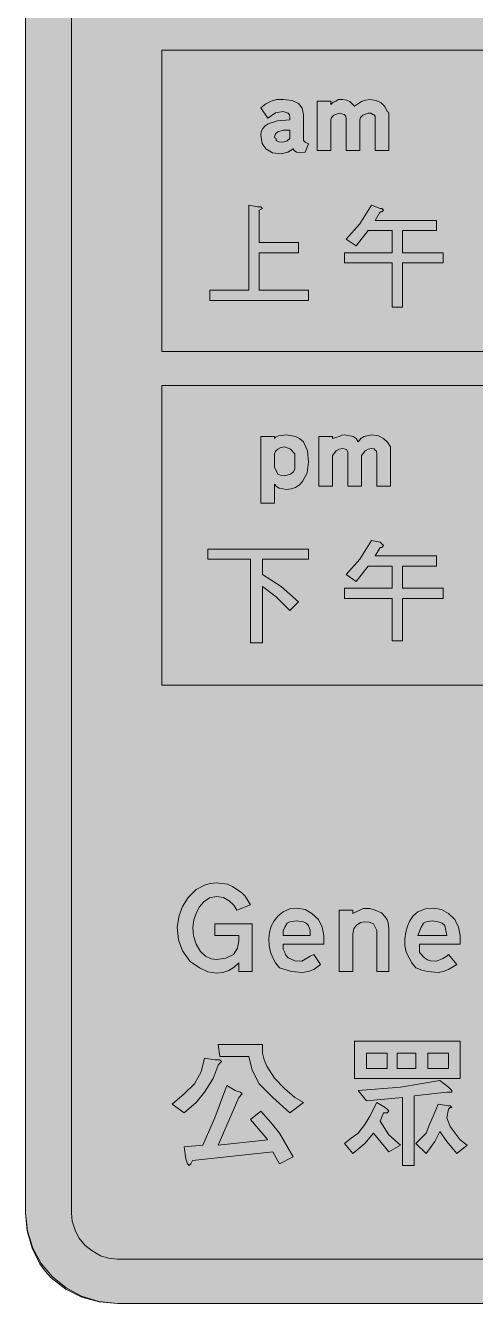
# Model space of a CAD drawing. Header units: metres. Extents: x 142 to 427, y 6 to 266.
# Drawn here: x 142.2 to 189.7, y 6.3 to 141.4 of the extents above; entities that cross this region are included whole.
import ezdxf

# ---------------------------------------------------------------- set-up
doc = ezdxf.new("R2010")
doc.units = ezdxf.units.M
for name, color, linetype, true_color in [('FILL_BLACK_000000', 7, 'Continuous', 0x000000), ('FILL_BLUE_0000FF', 7, 'Continuous', 0x0000ff), ('FILL_WHITE_FFFFFF', 7, 'Continuous', 0xffffff), ('STROKE_BLUE_0000FF', 7, 'Continuous', 0x0000ff)]:
    doc.layers.add(name, color=color, linetype=linetype, true_color=true_color)

msp = doc.modelspace()

# ---------------------------------------------------------------- hatches: boundary and pattern name
at = {"layer": 'FILL_BLACK_000000', "true_color": 0x000000}
h = msp.add_hatch(color=7, dxfattribs=at)
h.dxf.hatch_style = 1
h.paths.add_polyline_path([(170.08, 131.92), (169.92, 132.12), (169.38, 132.3), (168.57, 132.14), (167.76, 131.58), (167.04, 132.66), (167.58, 133.09), (168.12, 133.38), (168.68, 133.54), (169.38, 133.56), (170.33, 133.46), (171, 133.15), (171.41, 132.65), (171.54, 131.94), (171.54, 129.24), (171.72, 129.06), (172.08, 128.88), (171.72, 127.98), (171.2, 127.91), (170.82, 127.98), (170.57, 128.16), (170.46, 128.34), (169.9, 128), (169.2, 127.8), (168.26, 127.93), (167.58, 128.34), (167.18, 128.92), (167.04, 129.78), (167.09, 130.16), (167.24, 130.49), (167.49, 130.77), (167.83, 130.99), (168.79, 131.3), (170.1, 131.4), (170.1, 131.58), (170.08, 131.92)])
h.paths.add_polyline_path([(168.66, 129.42), (168.66, 129.24), (168.95, 129.08), (169.38, 129.06), (169.81, 129.17), (170.1, 129.42), (170.1, 130.32), (169.4, 130.3), (168.84, 130.14), (168.59, 129.94), (168.48, 129.6), (168.5, 129.51), (168.66, 129.42)], flags=16)
h = msp.add_hatch(color=7, dxfattribs=at)
h.dxf.hatch_style = 1
h.paths.add_polyline_path([(177.57, 131.66), (177.48, 131.4), (177.48, 128.16), (176.04, 128.16), (176.04, 131.58), (175.98, 131.82), (175.82, 131.98), (175.32, 132.12), (174.74, 131.89), (174.51, 131.66), (174.42, 131.4), (174.42, 128.16), (172.98, 128.16), (172.98, 133.38), (174.42, 133.38), (174.42, 133.02), (174.69, 133.27), (174.96, 133.38), (175.25, 133.54), (175.68, 133.56), (176.08, 133.5), (176.45, 133.33), (176.94, 132.84), (177.68, 133.33), (178.08, 133.5), (178.56, 133.56), (179.2, 133.46), (179.73, 133.2), (180.13, 132.8), (180.36, 132.3), (180.52, 132.21), (180.54, 132.12), (180.54, 131.94), (180.54, 128.16), (179.1, 128.16), (179.1, 131.58), (179.1, 131.76), (179.01, 131.92), (178.92, 131.94), (178.65, 132.1), (178.38, 132.12), (177.8, 131.89), (177.57, 131.66)])
h = msp.add_hatch(color=7, dxfattribs=at)
h.dxf.hatch_style = 1
h.paths.add_polyline_path([(167.04, 122.22), (167.22, 122.04), (166.86, 121.86), (166.86, 118.44), (171, 118.44), (171, 117.36), (166.86, 117.36), (166.86, 113.4), (172.08, 113.4), (172.08, 112.32), (161.64, 112.32), (161.64, 113.4), (165.78, 113.4), (165.78, 122.4), (166.68, 122.22), (167.04, 122.22)])
h = msp.add_hatch(color=7, dxfattribs=at)
h.dxf.hatch_style = 1
h.paths.add_polyline_path([(177.48, 120.42), (178.74, 122.4), (179.64, 122.04), (179.82, 122.04), (180, 121.86), (179.82, 121.68), (179.64, 121.68), (179.1, 120.78), (185.58, 120.78), (185.58, 119.7), (181.98, 119.7), (181.98, 117.36), (186.3, 117.36), (186.3, 116.28), (181.98, 116.28), (181.98, 111.6), (180.9, 111.6), (180.9, 116.28), (175.86, 116.28), (175.86, 117.36), (180.9, 117.36), (180.9, 119.7), (178.38, 119.7), (177.12, 118.08), (176.04, 118.8), (177.48, 120.42)])
h = msp.add_hatch(color=7, dxfattribs=at)
h.dxf.hatch_style = 1
h.paths.add_polyline_path([(171.45, 93.17), (171.11, 92.82), (170.71, 92.56), (170.25, 92.4), (169.74, 92.34), (168.98, 92.47), (168.68, 92.64), (168.48, 92.88), (168.48, 90.9), (167.04, 90.9), (167.04, 97.92), (168.48, 97.92), (168.48, 97.74), (168.6, 97.87), (168.91, 97.99), (169.74, 98.1), (170.71, 97.94), (171.13, 97.72), (171.54, 97.38), (171.95, 96.43), (172.08, 95.22), (171.92, 94.09), (171.45, 93.17)])
h.paths.add_polyline_path([(170.45, 94.16), (170.64, 94.5), (170.64, 96.12), (170.17, 96.61), (169.56, 96.84), (169.16, 96.78), (168.82, 96.61), (168.57, 96.38), (168.48, 96.12), (168.48, 94.68), (168.84, 93.96), (169.2, 93.8), (169.56, 93.78), (170.17, 93.94), (170.45, 94.16)], flags=16)
h = msp.add_hatch(color=7, dxfattribs=at)
h.dxf.hatch_style = 1
h.paths.add_polyline_path([(178.37, 96.6), (178.07, 96.43), (177.66, 95.94), (177.66, 92.7), (176.22, 92.7), (176.22, 96.3), (176.09, 96.55), (175.68, 96.66), (175.31, 96.6), (175.01, 96.43), (174.6, 95.94), (174.6, 92.7), (173.16, 92.7), (173.16, 97.92), (174.6, 97.92), (174.6, 97.74), (175.32, 97.92), (175.59, 98.08), (175.86, 98.1), (176.78, 97.94), (177.1, 97.72), (177.3, 97.38), (177.6, 97.72), (177.95, 97.94), (178.74, 98.1), (179.45, 98), (180, 97.74), (180.41, 97.34), (180.72, 96.84), (180.72, 96.66), (180.72, 96.48), (180.72, 92.7), (179.28, 92.7), (179.28, 96.12), (179.26, 96.37), (179.1, 96.48), (178.99, 96.64), (178.74, 96.66), (178.37, 96.6)])
h = msp.add_hatch(color=7, dxfattribs=at)
h.dxf.hatch_style = 1
h.paths.add_polyline_path([(177.48, 84.96), (178.74, 86.94), (179.64, 86.76), (179.82, 86.58), (180, 86.4), (179.82, 86.22), (179.64, 86.22), (179.1, 85.32), (185.58, 85.32), (185.58, 84.24), (181.98, 84.24), (181.98, 81.9), (186.3, 81.9), (186.3, 80.82), (181.98, 80.82), (181.98, 76.32), (180.9, 76.32), (180.9, 80.82), (175.86, 80.82), (175.86, 81.9), (180.9, 81.9), (180.9, 84.24), (178.38, 84.24), (177.12, 82.62), (176.04, 83.34), (177.48, 84.96)])
h = msp.add_hatch(color=7, dxfattribs=at)
h.dxf.hatch_style = 1
h.paths.add_polyline_path([(172.08, 86.04), (172.08, 84.96), (167.22, 84.96), (167.22, 83.34), (169.2, 82.08), (171, 80.46), (170.1, 79.56), (168.66, 81), (167.22, 82.08), (167.22, 76.14), (165.96, 76.14), (165.96, 84.96), (161.46, 84.96), (161.46, 86.04), (172.08, 86.04)])
at = {"layer": 'FILL_BLUE_0000FF', "true_color": 0x0000ff}
h = msp.add_hatch(color=7, dxfattribs=at)
h.dxf.hatch_style = 1
h.paths.add_polyline_path([(417.6, 260.64), (418.54, 260.57), (419.45, 260.32), (420.28, 259.88), (421.02, 259.2), (421.7, 258.46), (422.15, 257.62), (422.39, 256.72), (422.46, 255.78), (422.46, 15.84), (422.39, 15), (422.15, 14.13), (421.7, 13.26), (421.02, 12.42), (420.28, 11.82), (419.45, 11.36), (418.54, 11.08), (417.6, 10.98), (151.92, 10.98), (150.95, 11.09), (150.12, 11.34), (149.18, 11.88), (148.5, 12.42), (147.83, 13.23), (147.42, 14.04), (147.11, 15.01), (147.06, 15.84), (147.06, 255.78), (147.16, 256.76), (147.44, 257.68), (147.89, 258.5), (148.48, 259.22), (149.2, 259.81), (150.02, 260.26), (150.94, 260.54), (151.92, 260.64), (417.6, 260.64)])
at = {"layer": 'FILL_WHITE_FFFFFF', "true_color": 0xffffff}
h = msp.add_hatch(color=7, dxfattribs=at)
h.dxf.hatch_style = 1
h.paths.add_polyline_path([(149.96, 6.47), (148.14, 6.97), (146.45, 7.82), (144.9, 9), (144.27, 9.71), (143.72, 10.47), (142.88, 12.15), (142.37, 13.96), (142.2, 15.84), (142.2, 255.78), (142.36, 257.51), (142.58, 258.44), (142.92, 259.38), (143.25, 260.29), (143.71, 261.13), (144.26, 261.91), (144.9, 262.62), (146.54, 263.83), (148.32, 264.78), (149.16, 265.12), (150.05, 265.34), (151.92, 265.5), (417.6, 265.5), (419.4, 265.34), (420.28, 265.12), (421.2, 264.78), (422.96, 263.83), (424.44, 262.62), (425.18, 261.91), (425.79, 261.13), (426.26, 260.29), (426.6, 259.38), (426.94, 258.44), (427.16, 257.51), (427.32, 255.78), (427.32, 15.84), (427.16, 14.13), (426.94, 13.26), (426.6, 12.42), (426.26, 11.51), (425.79, 10.64), (425.18, 9.81), (424.44, 9), (422.96, 7.78), (421.2, 6.84), (419.4, 6.43), (417.6, 6.3), (151.92, 6.3), (149.96, 6.47)])
h = msp.add_hatch(color=7, dxfattribs=at)
h.dxf.hatch_style = 1
h.paths.add_polyline_path([(261.9, 138.78), (261.9, 106.92), (156.6, 106.92), (156.6, 138.78), (261.9, 138.78)])
h = msp.add_hatch(color=7, dxfattribs=at)
h.dxf.hatch_style = 1
h.paths.add_polyline_path([(261.9, 103.32), (261.9, 71.64), (156.6, 71.64), (156.6, 103.32), (261.9, 103.32)])
h = msp.add_hatch(color=7, dxfattribs=at)
h.dxf.hatch_style = 1
h.paths.add_polyline_path([(164.23, 41.83), (163.67, 41.49), (163.03, 41.29), (162.36, 41.22), (161.46, 41.35), (160.56, 41.76), (159.59, 42.46), (158.76, 43.56), (158.36, 44.75), (158.22, 46.08), (158.42, 47.29), (158.76, 48.24), (159.35, 49.21), (160.2, 50.04), (161.15, 50.53), (161.72, 50.7), (162.36, 50.76), (163.51, 50.6), (164.06, 50.38), (164.52, 50.04), (165, 49.74), (165.38, 49.36), (165.96, 48.42), (164.52, 47.88), (164.18, 48.41), (163.71, 48.87), (163.1, 49.2), (162.36, 49.32), (161.62, 49.17), (161.01, 48.76), (160.54, 48.18), (160.2, 47.52), (159.97, 46.86), (159.86, 46.03), (159.92, 45.14), (160.2, 44.28), (160.66, 43.5), (161.21, 43), (161.79, 42.74), (162.36, 42.66), (163.33, 42.79), (164.16, 43.2), (164.57, 43.85), (164.7, 44.64), (164.7, 45.18), (162.18, 45.18), (162.18, 46.44), (166.14, 46.44), (166.14, 41.4), (164.7, 41.4), (164.7, 42.3), (164.23, 41.83)])
h = msp.add_hatch(color=7, dxfattribs=at)
h.dxf.hatch_style = 1
h.paths.add_polyline_path([(169.56, 43.38), (169.67, 43.11), (169.92, 42.84), (170.64, 42.52), (171.36, 42.48), (172.26, 43.02), (172.62, 43.2), (173.34, 42.12), (172.62, 41.58), (172.05, 41.37), (171.45, 41.29), (170.28, 41.4), (169.02, 41.76), (168.59, 42.3), (168.3, 42.84), (168.07, 43.44), (167.92, 44.12), (167.87, 44.84), (167.94, 45.54), (168.14, 46.18), (168.46, 46.75), (168.88, 47.26), (169.38, 47.7), (170.11, 48), (170.91, 48.08), (171.71, 47.93), (172.44, 47.52), (173.12, 46.87), (173.52, 46.08), (173.68, 45.18), (173.7, 44.28), (169.38, 44.28), (169.38, 44.1), (169.38, 43.74), (169.56, 43.38)])
h.paths.add_polyline_path([(172.24, 45.72), (172.08, 46.26), (171.81, 46.51), (171.54, 46.62), (170.82, 46.75), (170.1, 46.62), (169.83, 46.48), (169.56, 46.08), (169.4, 45.7), (169.38, 45.18), (172.26, 45.18), (172.24, 45.72)], flags=16)
h = msp.add_hatch(color=7, dxfattribs=at)
h.dxf.hatch_style = 1
h.paths.add_polyline_path([(177.57, 46.57), (177.12, 46.26), (176.87, 45.88), (176.76, 45.36), (176.76, 41.4), (175.32, 41.4), (175.32, 47.88), (176.76, 47.88), (176.76, 47.52), (177.84, 48.06), (178.54, 48.04), (179.1, 47.88), (179.78, 47.59), (180.18, 47.16), (180.39, 46.86), (180.5, 46.53), (180.54, 45.9), (180.54, 41.4), (179.28, 41.4), (179.28, 45.72), (178.92, 46.44), (178.47, 46.6), (178.02, 46.62), (177.57, 46.57)])
h = msp.add_hatch(color=7, dxfattribs=at)
h.dxf.hatch_style = 1
h.paths.add_polyline_path([(183.78, 43.38), (184.32, 42.84), (184.62, 42.63), (184.95, 42.52), (185.58, 42.48), (186.26, 42.75), (186.66, 43.02), (186.84, 43.2), (187.74, 42.12), (186.84, 41.58), (186.3, 41.37), (185.76, 41.29), (184.68, 41.4), (184.05, 41.51), (183.42, 41.76), (182.99, 42.3), (182.7, 42.84), (182.39, 43.44), (182.25, 44.12), (182.24, 44.84), (182.34, 45.54), (182.51, 46.18), (182.77, 46.75), (183.12, 47.26), (183.6, 47.7), (184.44, 48), (185.29, 48.08), (186.11, 47.93), (186.84, 47.52), (187.52, 46.87), (187.92, 46.08), (188.08, 45.18), (188.1, 44.28), (183.78, 44.28), (183.78, 44.1), (183.78, 43.74), (183.78, 43.38)])
h.paths.add_polyline_path([(186.48, 46.26), (186.19, 46.51), (185.76, 46.62), (185.13, 46.75), (184.5, 46.62), (184.23, 46.48), (183.96, 46.08), (183.6, 45.18), (186.66, 45.18), (186.48, 46.26)], flags=16)
h = msp.add_hatch(color=7, dxfattribs=at)
h.dxf.hatch_style = 1
h.paths.add_polyline_path([(176.94, 34.02), (188.1, 34.02), (188.1, 30.06), (176.94, 30.06), (176.94, 34.02)])
h.paths.add_polyline_path([(178.2, 31.14), (180.36, 31.14), (180.36, 32.76), (178.2, 32.76), (178.2, 31.14)], flags=16)
h.paths.add_polyline_path([(181.44, 32.76), (181.44, 31.14), (183.42, 31.14), (183.42, 32.76), (181.44, 32.76)], flags=16)
h.paths.add_polyline_path([(186.84, 32.76), (184.68, 32.76), (184.68, 31.14), (186.84, 31.14), (186.84, 32.76)], flags=16)
h = msp.add_hatch(color=7, dxfattribs=at)
h.dxf.hatch_style = 1
h.paths.add_polyline_path([(167.22, 33.66), (167.22, 32.76), (167.39, 32.06), (167.66, 31.39), (168.49, 30.12), (169.53, 29.01), (170.64, 28.08), (171.54, 27.54), (170.1, 26.46), (168.3, 28.08), (166.86, 29.52), (166.14, 30.96), (165.78, 32.4), (162.72, 32.4), (162.54, 33.66), (167.22, 33.66)])
h = msp.add_hatch(color=7, dxfattribs=at)
h.dxf.hatch_style = 1
h.paths.add_polyline_path([(162.72, 32.04), (162.9, 31.86), (162.72, 31.68), (162.54, 31.5), (162, 30.06), (161.1, 28.62), (160.2, 27.54), (158.94, 26.46), (157.68, 27.36), (158.94, 28.44), (160.02, 29.52), (160.74, 30.78), (161.1, 32.22), (162.18, 32.04), (162.72, 32.04)])
h = msp.add_hatch(color=7, dxfattribs=at)
h.dxf.hatch_style = 1
h.paths.add_polyline_path([(181.8, 29.16), (185.94, 29.88), (186.84, 29.16), (187.2, 28.8), (187.2, 28.62), (186.66, 28.62), (183.24, 28.26), (183.24, 20.88), (181.98, 20.88), (181.98, 28.08), (178.2, 27.72), (177.3, 28.8), (181.8, 29.16)])
h = msp.add_hatch(color=7, dxfattribs=at)
h.dxf.hatch_style = 1
h.paths.add_polyline_path([(164.88, 28.62), (165.06, 28.44), (164.7, 28.08), (162.54, 23.04), (167.76, 23.58), (165.96, 25.74), (167.04, 26.64), (168.12, 25.38), (169.02, 24.3), (170.46, 21.78), (169.02, 21.06), (168.3, 22.32), (159.84, 21.42), (159.66, 21.06), (159.48, 20.88), (159.3, 21.06), (159.12, 21.6), (158.94, 22.86), (160.92, 23.04), (162.18, 25.92), (163.44, 29.34), (164.34, 28.8), (164.88, 28.62)])
h = msp.add_hatch(color=7, dxfattribs=at)
h.dxf.hatch_style = 1
h.paths.add_polyline_path([(180.18, 27), (180.36, 26.82), (180.54, 26.64), (180.36, 26.46), (180, 26.46), (179.64, 25.56), (180.54, 24.12), (181.8, 23.04), (180.54, 22.32), (178.92, 24.3), (178.02, 23.22), (176.76, 22.14), (175.86, 23.22), (176.58, 23.76), (177.3, 24.3), (178.02, 25.2), (178.56, 26.1), (179.28, 27.54), (180.18, 27)])
h = msp.add_hatch(color=7, dxfattribs=at)
h.dxf.hatch_style = 1
h.paths.add_polyline_path([(186.84, 27.18), (187.02, 27.18), (187.2, 27), (187.02, 27), (186.84, 26.82), (186.66, 25.92), (187.02, 25.02), (188.1, 23.58), (188.82, 23.04), (187.74, 22.14), (186.66, 23.4), (185.94, 24.48), (185.4, 23.4), (184.5, 22.14), (183.42, 23.22), (183.96, 23.76), (184.5, 24.3), (184.86, 25.2), (185.22, 26.1), (185.76, 27.36), (186.84, 27.18)])

# ---------------------------------------------------------------- linework, layer by layer
at = {"layer": 'FILL_BLACK_000000', "lineweight": 0, "true_color": 0x000000}
for points in [[(170.08, 131.92), (169.92, 132.12), (169.38, 132.3), (168.57, 132.14), (167.76, 131.58), (167.04, 132.66), (167.58, 133.09), (168.12, 133.38), (168.68, 133.54), (169.38, 133.56), (170.33, 133.46), (171, 133.15), (171.41, 132.65), (171.54, 131.94), (171.54, 129.24), (171.72, 129.06), (172.08, 128.88), (171.72, 127.98), (171.2, 127.91), (170.82, 127.98), (170.57, 128.16), (170.46, 128.34), (169.9, 128), (169.2, 127.8), (168.26, 127.93), (167.58, 128.34), (167.18, 128.92), (167.04, 129.78), (167.09, 130.16), (167.24, 130.49), (167.49, 130.77), (167.83, 130.99), (168.79, 131.3), (170.1, 131.4), (170.1, 131.58)], [(177.57, 131.66), (177.48, 131.4), (177.48, 128.16), (176.04, 128.16), (176.04, 131.58), (175.98, 131.82), (175.82, 131.98), (175.32, 132.12), (174.74, 131.89), (174.51, 131.66), (174.42, 131.4), (174.42, 128.16), (172.98, 128.16), (172.98, 133.38), (174.42, 133.38), (174.42, 133.02), (174.69, 133.27), (174.96, 133.38), (175.25, 133.54), (175.68, 133.56), (176.08, 133.5), (176.45, 133.33), (176.94, 132.84), (177.68, 133.33), (178.08, 133.5), (178.56, 133.56), (179.2, 133.46), (179.73, 133.2), (180.13, 132.8), (180.36, 132.3), (180.52, 132.21), (180.54, 132.12), (180.54, 131.94), (180.54, 128.16), (179.1, 128.16), (179.1, 131.58), (179.1, 131.76), (179.01, 131.92), (178.92, 131.94), (178.65, 132.1), (178.38, 132.12), (177.8, 131.89)], [(168.66, 129.42), (168.66, 129.24), (168.95, 129.08), (169.38, 129.06), (169.81, 129.17), (170.1, 129.42), (170.1, 130.32), (169.4, 130.3), (168.84, 130.14), (168.59, 129.94), (168.48, 129.6), (168.5, 129.51)], [(167.04, 122.22), (167.22, 122.04), (166.86, 121.86), (166.86, 118.44), (171, 118.44), (171, 117.36), (166.86, 117.36), (166.86, 113.4), (172.08, 113.4), (172.08, 112.32), (161.64, 112.32), (161.64, 113.4), (165.78, 113.4), (165.78, 122.4), (166.68, 122.22)], [(177.48, 120.42), (178.74, 122.4), (179.64, 122.04), (179.82, 122.04), (180, 121.86), (179.82, 121.68), (179.64, 121.68), (179.1, 120.78), (185.58, 120.78), (185.58, 119.7), (181.98, 119.7), (181.98, 117.36), (186.3, 117.36), (186.3, 116.28), (181.98, 116.28), (181.98, 111.6), (180.9, 111.6), (180.9, 116.28), (175.86, 116.28), (175.86, 117.36), (180.9, 117.36), (180.9, 119.7), (178.38, 119.7), (177.12, 118.08), (176.04, 118.8)], [(171.45, 93.17), (171.11, 92.82), (170.71, 92.56), (170.25, 92.4), (169.74, 92.34), (168.98, 92.47), (168.68, 92.64), (168.48, 92.88), (168.48, 90.9), (167.04, 90.9), (167.04, 97.92), (168.48, 97.92), (168.48, 97.74), (168.6, 97.87), (168.91, 97.99), (169.74, 98.1), (170.71, 97.94), (171.13, 97.72), (171.54, 97.38), (171.95, 96.43), (172.08, 95.22), (171.92, 94.09)], [(178.37, 96.6), (178.07, 96.43), (177.66, 95.94), (177.66, 92.7), (176.22, 92.7), (176.22, 96.3), (176.09, 96.55), (175.68, 96.66), (175.31, 96.6), (175.01, 96.43), (174.6, 95.94), (174.6, 92.7), (173.16, 92.7), (173.16, 97.92), (174.6, 97.92), (174.6, 97.74), (175.32, 97.92), (175.59, 98.08), (175.86, 98.1), (176.78, 97.94), (177.1, 97.72), (177.3, 97.38), (177.6, 97.72), (177.95, 97.94), (178.74, 98.1), (179.45, 98), (180, 97.74), (180.41, 97.34), (180.72, 96.84), (180.72, 96.66), (180.72, 96.48), (180.72, 92.7), (179.28, 92.7), (179.28, 96.12), (179.26, 96.37), (179.1, 96.48), (178.99, 96.64), (178.74, 96.66)], [(170.45, 94.16), (170.64, 94.5), (170.64, 96.12), (170.17, 96.61), (169.56, 96.84), (169.16, 96.78), (168.82, 96.61), (168.57, 96.38), (168.48, 96.12), (168.48, 94.68), (168.84, 93.96), (169.2, 93.8), (169.56, 93.78), (170.17, 93.94)], [(177.48, 84.96), (178.74, 86.94), (179.64, 86.76), (179.82, 86.58), (180, 86.4), (179.82, 86.22), (179.64, 86.22), (179.1, 85.32), (185.58, 85.32), (185.58, 84.24), (181.98, 84.24), (181.98, 81.9), (186.3, 81.9), (186.3, 80.82), (181.98, 80.82), (181.98, 76.32), (180.9, 76.32), (180.9, 80.82), (175.86, 80.82), (175.86, 81.9), (180.9, 81.9), (180.9, 84.24), (178.38, 84.24), (177.12, 82.62), (176.04, 83.34)], [(172.08, 86.04), (172.08, 84.96), (167.22, 84.96), (167.22, 83.34), (169.2, 82.08), (171, 80.46), (170.1, 79.56), (168.66, 81), (167.22, 82.08), (167.22, 76.14), (165.96, 76.14), (165.96, 84.96), (161.46, 84.96), (161.46, 86.04)]]:
    msp.add_lwpolyline(points, close=True, dxfattribs=at)
at = {"layer": 'FILL_BLUE_0000FF', "lineweight": 0, "true_color": 0x0000ff}
msp.add_lwpolyline([(417.6, 10.98), (151.92, 10.98), (150.95, 11.09), (150.12, 11.34), (149.18, 11.88), (148.5, 12.42), (147.83, 13.23), (147.42, 14.04), (147.11, 15.01), (147.06, 15.84), (147.06, 255.78), (147.16, 256.76), (147.44, 257.68), (147.89, 258.5), (148.48, 259.22), (149.2, 259.81), (150.02, 260.26), (150.94, 260.54), (151.92, 260.64), (417.6, 260.64)], dxfattribs=at)
at = {"layer": 'FILL_WHITE_FFFFFF', "lineweight": 0, "true_color": 0xffffff}
msp.add_lwpolyline([(417.6, 6.3), (151.92, 6.3), (149.96, 6.47), (148.14, 6.97), (146.45, 7.82), (144.9, 9), (144.27, 9.71), (143.72, 10.47), (142.88, 12.15), (142.37, 13.96), (142.2, 15.84), (142.2, 255.78)], dxfattribs=at)
for points in [[(261.9, 138.78), (261.9, 106.92), (156.6, 106.92), (156.6, 138.78)], [(261.9, 103.32), (261.9, 71.64), (156.6, 71.64), (156.6, 103.32)], [(164.23, 41.83), (163.67, 41.49), (163.03, 41.29), (162.36, 41.22), (161.46, 41.35), (160.56, 41.76), (159.59, 42.46), (158.76, 43.56), (158.36, 44.75), (158.22, 46.08), (158.42, 47.29), (158.76, 48.24), (159.35, 49.21), (160.2, 50.04), (161.15, 50.53), (161.72, 50.7), (162.36, 50.76), (163.51, 50.6), (164.06, 50.38), (164.52, 50.04), (165, 49.74), (165.38, 49.36), (165.96, 48.42), (164.52, 47.88), (164.18, 48.41), (163.71, 48.87), (163.1, 49.2), (162.36, 49.32), (161.62, 49.17), (161.01, 48.76), (160.54, 48.18), (160.2, 47.52), (159.97, 46.86), (159.86, 46.03), (159.92, 45.14), (160.2, 44.28), (160.66, 43.5), (161.21, 43), (161.79, 42.74), (162.36, 42.66), (163.33, 42.79), (164.16, 43.2), (164.57, 43.85), (164.7, 44.64), (164.7, 45.18), (162.18, 45.18), (162.18, 46.44), (166.14, 46.44), (166.14, 41.4), (164.7, 41.4), (164.7, 42.3)], [(169.56, 43.38), (169.67, 43.11), (169.92, 42.84), (170.64, 42.52), (171.36, 42.48), (172.26, 43.02), (172.62, 43.2), (173.34, 42.12), (172.62, 41.58), (172.05, 41.37), (171.45, 41.29), (170.28, 41.4), (169.02, 41.76), (168.59, 42.3), (168.3, 42.84), (168.07, 43.44), (167.92, 44.12), (167.87, 44.84), (167.94, 45.54), (168.14, 46.18), (168.46, 46.75), (168.88, 47.26), (169.38, 47.7), (170.11, 48), (170.91, 48.08), (171.71, 47.93), (172.44, 47.52), (173.12, 46.87), (173.52, 46.08), (173.68, 45.18), (173.7, 44.28), (169.38, 44.28), (169.38, 44.1), (169.38, 43.74)], [(177.57, 46.57), (177.12, 46.26), (176.87, 45.88), (176.76, 45.36), (176.76, 41.4), (175.32, 41.4), (175.32, 47.88), (176.76, 47.88), (176.76, 47.52), (177.84, 48.06), (178.54, 48.04), (179.1, 47.88), (179.78, 47.59), (180.18, 47.16), (180.39, 46.86), (180.5, 46.53), (180.54, 45.9), (180.54, 41.4), (179.28, 41.4), (179.28, 45.72), (178.92, 46.44), (178.47, 46.6), (178.02, 46.62)], [(183.78, 43.38), (184.32, 42.84), (184.62, 42.63), (184.95, 42.52), (185.58, 42.48), (186.26, 42.75), (186.66, 43.02), (186.84, 43.2), (187.74, 42.12), (186.84, 41.58), (186.3, 41.37), (185.76, 41.29), (184.68, 41.4), (184.05, 41.51), (183.42, 41.76), (182.99, 42.3), (182.7, 42.84), (182.39, 43.44), (182.25, 44.12), (182.24, 44.84), (182.34, 45.54), (182.51, 46.18), (182.77, 46.75), (183.12, 47.26), (183.6, 47.7), (184.44, 48), (185.29, 48.08), (186.11, 47.93), (186.84, 47.52), (187.52, 46.87), (187.92, 46.08), (188.08, 45.18), (188.1, 44.28), (183.78, 44.28), (183.78, 44.1), (183.78, 43.74)], [(172.24, 45.72), (172.08, 46.26), (171.81, 46.51), (171.54, 46.62), (170.82, 46.75), (170.1, 46.62), (169.83, 46.48), (169.56, 46.08), (169.4, 45.7), (169.38, 45.18), (172.26, 45.18)], [(186.48, 46.26), (186.19, 46.51), (185.76, 46.62), (185.13, 46.75), (184.5, 46.62), (184.23, 46.48), (183.96, 46.08), (183.6, 45.18), (186.66, 45.18)], [(176.94, 34.02), (188.1, 34.02), (188.1, 30.06), (176.94, 30.06)], [(167.22, 33.66), (167.22, 32.76), (167.39, 32.06), (167.66, 31.39), (168.49, 30.12), (169.53, 29.01), (170.64, 28.08), (171.54, 27.54), (170.1, 26.46), (168.3, 28.08), (166.86, 29.52), (166.14, 30.96), (165.78, 32.4), (162.72, 32.4), (162.54, 33.66)], [(178.2, 31.14), (180.36, 31.14), (180.36, 32.76), (178.2, 32.76)], [(181.44, 32.76), (181.44, 31.14), (183.42, 31.14), (183.42, 32.76)], [(186.84, 32.76), (184.68, 32.76), (184.68, 31.14), (186.84, 31.14)], [(162.72, 32.04), (162.9, 31.86), (162.72, 31.68), (162.54, 31.5), (162, 30.06), (161.1, 28.62), (160.2, 27.54), (158.94, 26.46), (157.68, 27.36), (158.94, 28.44), (160.02, 29.52), (160.74, 30.78), (161.1, 32.22), (162.18, 32.04)], [(181.8, 29.16), (185.94, 29.88), (186.84, 29.16), (187.2, 28.8), (187.2, 28.62), (186.66, 28.62), (183.24, 28.26), (183.24, 20.88), (181.98, 20.88), (181.98, 28.08), (178.2, 27.72), (177.3, 28.8)], [(164.88, 28.62), (165.06, 28.44), (164.7, 28.08), (162.54, 23.04), (167.76, 23.58), (165.96, 25.74), (167.04, 26.64), (168.12, 25.38), (169.02, 24.3), (170.46, 21.78), (169.02, 21.06), (168.3, 22.32), (159.84, 21.42), (159.66, 21.06), (159.48, 20.88), (159.3, 21.06), (159.12, 21.6), (158.94, 22.86), (160.92, 23.04), (162.18, 25.92), (163.44, 29.34), (164.34, 28.8)], [(180.18, 27), (180.36, 26.82), (180.54, 26.64), (180.36, 26.46), (180, 26.46), (179.64, 25.56), (180.54, 24.12), (181.8, 23.04), (180.54, 22.32), (178.92, 24.3), (178.02, 23.22), (176.76, 22.14), (175.86, 23.22), (176.58, 23.76), (177.3, 24.3), (178.02, 25.2), (178.56, 26.1), (179.28, 27.54)], [(186.84, 27.18), (187.02, 27.18), (187.2, 27), (187.02, 27), (186.84, 26.82), (186.66, 25.92), (187.02, 25.02), (188.1, 23.58), (188.82, 23.04), (187.74, 22.14), (186.66, 23.4), (185.94, 24.48), (185.4, 23.4), (184.5, 22.14), (183.42, 23.22), (183.96, 23.76), (184.5, 24.3), (184.86, 25.2), (185.22, 26.1), (185.76, 27.36)]]:
    msp.add_lwpolyline(points, close=True, dxfattribs=at)
at = {"layer": 'STROKE_BLUE_0000FF', "lineweight": 0, "true_color": 0x0000ff}
for points in [[(142.2, 255.78), (142.2, 15.84)], [(142.2, 15.84), (142.4, 13.93), (142.96, 12.15), (143.85, 10.53), (145.04, 9.11), (146.47, 7.94), (148.12, 7.06), (149.95, 6.5), (151.92, 6.3)], [(151.92, 6.3), (417.6, 6.3)]]:
    msp.add_lwpolyline(points, dxfattribs=at)

doc.saveas('drawing.dxf')
